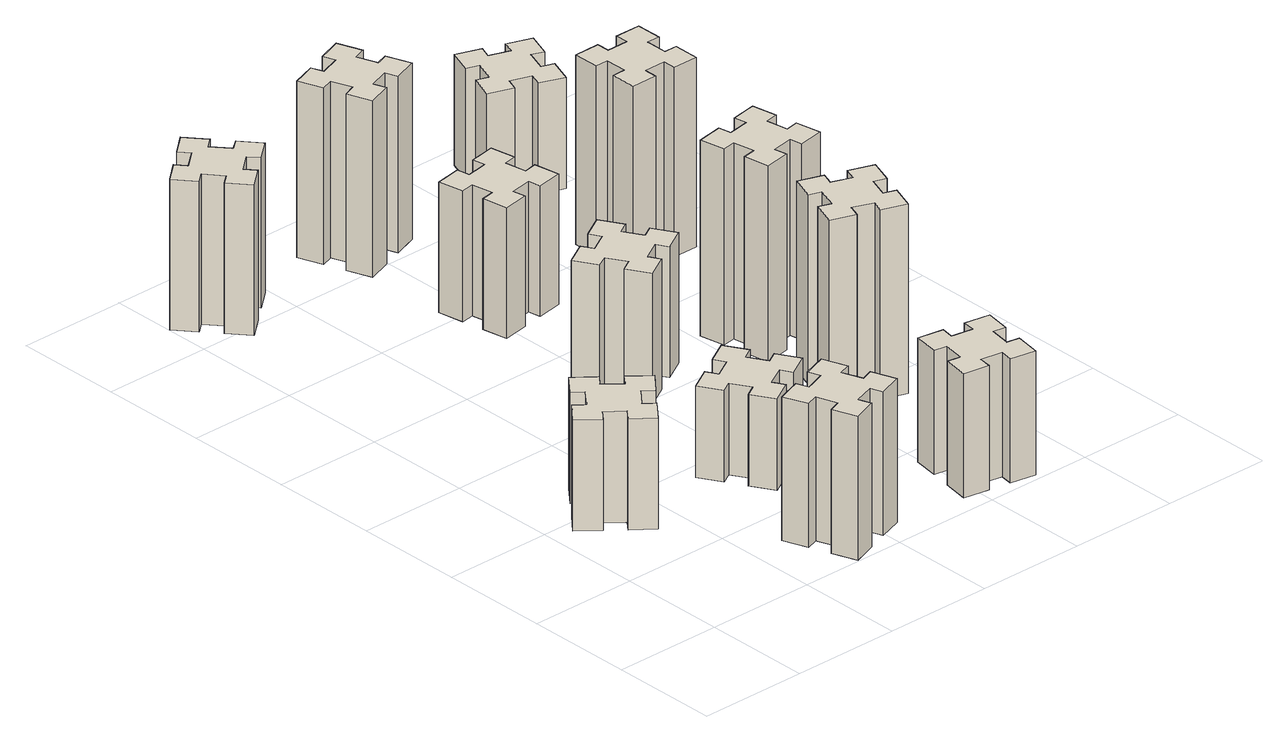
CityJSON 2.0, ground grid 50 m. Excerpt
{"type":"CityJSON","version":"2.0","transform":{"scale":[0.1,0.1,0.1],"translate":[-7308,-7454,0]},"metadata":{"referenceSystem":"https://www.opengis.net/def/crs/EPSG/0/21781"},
"CityObjects":{
"building1":{"type":"Building","attributes":{"class":"1000","function":"1000","usage":"1000","yearOfConstruction":2016,"roofType":"1000","measuredHeight":51,"storeysAboveGround":30,"storeysBelowGround":0},"geometry":[{"type":"Solid","lod":"1","boundaries":[[[[0,1,2,3,4,5,6,7,8,9,10,11,12,13,14,15,16,17,18,19]],[[17,16,20,21]],[[16,15,22,20]],[[15,14,23,22]],[[14,13,24,23]],[[13,12,25,24]],[[12,11,26,25]],[[11,10,27,26]],[[10,9,28,27]],[[9,8,29,28]],[[8,7,30,29]],[[7,6,31,30]],[[6,5,32,31]],[[5,4,33,32]],[[4,3,34,33]],[[3,2,35,34]],[[2,1,36,35]],[[1,0,37,36]],[[0,19,38,37]],[[19,18,39,38]],[[18,17,21,39]],[[24,25,26,27,28,29,30,31,32,33,34,35,36,37,38,39,21,20,22,23]]]]}]},
"building2":{"type":"Building","attributes":{"class":"1000","function":"1000","usage":"1000","yearOfConstruction":2016,"roofType":"1000","measuredHeight":66,"storeysAboveGround":30,"storeysBelowGround":0},"geometry":[{"type":"Solid","lod":"1","boundaries":[[[[40,41,42,43,44,45,46,47,48,49,50,51,52,53,54,55,56,57,58,59]],[[57,56,60,61]],[[56,55,62,60]],[[55,54,63,62]],[[54,53,64,63]],[[53,52,65,64]],[[52,51,66,65]],[[51,50,67,66]],[[50,49,68,67]],[[49,48,69,68]],[[48,47,70,69]],[[47,46,71,70]],[[46,45,72,71]],[[45,44,73,72]],[[44,43,74,73]],[[43,42,75,74]],[[42,41,76,75]],[[41,40,77,76]],[[40,59,78,77]],[[59,58,79,78]],[[58,57,61,79]],[[64,65,66,67,68,69,70,71,72,73,74,75,76,77,78,79,61,60,62,63]]]]}]},
"building3":{"type":"Building","attributes":{"class":"1000","function":"1000","usage":"1000","yearOfConstruction":2016,"roofType":"1000","measuredHeight":69,"storeysAboveGround":30,"storeysBelowGround":0},"geometry":[{"type":"Solid","lod":"1","boundaries":[[[[80,81,82,83,84,85,86,87,88,89,90,91,92,93,94,95,96,97,98,99]],[[97,96,100,101]],[[96,95,102,100]],[[95,94,103,102]],[[94,93,104,103]],[[93,92,105,104]],[[92,91,106,105]],[[91,90,107,106]],[[90,89,108,107]],[[89,88,109,108]],[[88,87,110,109]],[[87,86,111,110]],[[86,85,112,111]],[[85,84,113,112]],[[84,83,114,113]],[[83,82,115,114]],[[82,81,116,115]],[[81,80,117,116]],[[80,99,118,117]],[[99,98,119,118]],[[98,97,101,119]],[[104,105,106,107,108,109,110,111,112,113,114,115,116,117,118,119,101,100,102,103]]]]}]},
"building4":{"type":"Building","attributes":{"class":"1000","function":"1000","usage":"1000","yearOfConstruction":2016,"roofType":"1000","measuredHeight":42,"storeysAboveGround":30,"storeysBelowGround":0},"geometry":[{"type":"Solid","lod":"1","boundaries":[[[[120,121,122,123,124,125,126,127,128,129,130,131,132,133,134,135,136,137,138,139]],[[137,136,140,141]],[[136,135,142,140]],[[135,134,143,142]],[[134,133,144,143]],[[133,132,145,144]],[[132,131,146,145]],[[131,130,147,146]],[[130,129,148,147]],[[129,128,149,148]],[[128,127,150,149]],[[127,126,151,150]],[[126,125,152,151]],[[125,124,153,152]],[[124,123,154,153]],[[123,122,155,154]],[[122,121,156,155]],[[121,120,157,156]],[[120,139,158,157]],[[139,138,159,158]],[[138,137,141,159]],[[144,145,146,147,148,149,150,151,152,153,154,155,156,157,158,159,141,140,142,143]]]]}]},
"building5":{"type":"Building","attributes":{"class":"1000","function":"1000","usage":"1000","yearOfConstruction":2016,"roofType":"1000","measuredHeight":60,"storeysAboveGround":30,"storeysBelowGround":0},"geometry":[{"type":"Solid","lod":"1","boundaries":[[[[160,161,162,163,164,165,166,167,168,169,170,171,172,173,174,175,176,177,178,179]],[[177,176,180,181]],[[176,175,182,180]],[[175,174,183,182]],[[174,173,184,183]],[[173,172,185,184]],[[172,171,186,185]],[[171,170,187,186]],[[170,169,188,187]],[[169,168,189,188]],[[168,167,190,189]],[[167,166,191,190]],[[166,165,192,191]],[[165,164,193,192]],[[164,163,194,193]],[[163,162,195,194]],[[162,161,196,195]],[[161,160,197,196]],[[160,179,198,197]],[[179,178,199,198]],[[178,177,181,199]],[[184,185,186,187,188,189,190,191,192,193,194,195,196,197,198,199,181,180,182,183]]]]}]},
"building6":{"type":"Building","attributes":{"class":"1000","function":"1000","usage":"1000","yearOfConstruction":2016,"roofType":"1000","measuredHeight":57,"storeysAboveGround":30,"storeysBelowGround":0},"geometry":[{"type":"Solid","lod":"1","boundaries":[[[[200,201,202,203,204,205,206,207,208,209,210,211,212,213,214,215,216,217,218,219]],[[217,216,220,221]],[[216,215,222,220]],[[215,214,223,222]],[[214,213,224,223]],[[213,212,225,224]],[[212,211,226,225]],[[211,210,227,226]],[[210,209,228,227]],[[209,208,229,228]],[[208,207,230,229]],[[207,206,231,230]],[[206,205,232,231]],[[205,204,233,232]],[[204,203,234,233]],[[203,202,235,234]],[[202,201,236,235]],[[201,200,237,236]],[[200,219,238,237]],[[219,218,239,238]],[[218,217,221,239]],[[224,225,226,227,228,229,230,231,232,233,234,235,236,237,238,239,221,220,222,223]]]]}]},
"building7":{"type":"Building","attributes":{"class":"1000","function":"1000","usage":"1000","yearOfConstruction":2016,"roofType":"1000","measuredHeight":60,"storeysAboveGround":30,"storeysBelowGround":0},"geometry":[{"type":"Solid","lod":"1","boundaries":[[[[240,241,242,243,244,245,246,247,248,249,250,251,252,253,254,255,256,257,258,259]],[[257,256,260,261]],[[256,255,262,260]],[[255,254,263,262]],[[254,253,264,263]],[[253,252,265,264]],[[252,251,266,265]],[[251,250,267,266]],[[250,249,268,267]],[[249,248,269,268]],[[248,247,270,269]],[[247,246,271,270]],[[246,245,272,271]],[[245,244,273,272]],[[244,243,274,273]],[[243,242,275,274]],[[242,241,276,275]],[[241,240,277,276]],[[240,259,278,277]],[[259,258,279,278]],[[258,257,261,279]],[[264,265,266,267,268,269,270,271,272,273,274,275,276,277,278,279,261,260,262,263]]]]}]},
"building8":{"type":"Building","attributes":{"class":"1000","function":"1000","usage":"1000","yearOfConstruction":2016,"roofType":"1000","measuredHeight":81,"storeysAboveGround":30,"storeysBelowGround":0},"geometry":[{"type":"Solid","lod":"1","boundaries":[[[[280,281,282,283,284,285,286,287,288,289,290,291,292,293,294,295,296,297,298,299]],[[297,296,300,301]],[[296,295,302,300]],[[295,294,303,302]],[[294,293,304,303]],[[293,292,305,304]],[[292,291,306,305]],[[291,290,307,306]],[[290,289,308,307]],[[289,288,309,308]],[[288,287,310,309]],[[287,286,311,310]],[[286,285,312,311]],[[285,284,313,312]],[[284,283,314,313]],[[283,282,315,314]],[[282,281,316,315]],[[281,280,317,316]],[[280,299,318,317]],[[299,298,319,318]],[[298,297,301,319]],[[304,305,306,307,308,309,310,311,312,313,314,315,316,317,318,319,301,300,302,303]]]]}]},
"building9":{"type":"Building","attributes":{"class":"1000","function":"1000","usage":"1000","yearOfConstruction":2016,"roofType":"1000","measuredHeight":87,"storeysAboveGround":30,"storeysBelowGround":0},"geometry":[{"type":"Solid","lod":"1","boundaries":[[[[320,321,322,323,324,325,326,327,328,329,330,331,332,333,334,335,336,337,338,339]],[[337,336,340,341]],[[336,335,342,340]],[[335,334,343,342]],[[334,333,344,343]],[[333,332,345,344]],[[332,331,346,345]],[[331,330,347,346]],[[330,329,348,347]],[[329,328,349,348]],[[328,327,350,349]],[[327,326,351,350]],[[326,325,352,351]],[[325,324,353,352]],[[324,323,354,353]],[[323,322,355,354]],[[322,321,356,355]],[[321,320,357,356]],[[320,339,358,357]],[[339,338,359,358]],[[338,337,341,359]],[[344,345,346,347,348,349,350,351,352,353,354,355,356,357,358,359,341,340,342,343]]]]}]},
"building10":{"type":"Building","attributes":{"class":"1000","function":"1000","usage":"1000","yearOfConstruction":2016,"roofType":"1000","measuredHeight":90,"storeysAboveGround":30,"storeysBelowGround":0},"geometry":[{"type":"Solid","lod":"1","boundaries":[[[[360,361,362,363,364,365,366,367,368,369,370,371,372,373,374,375,376,377,378,379]],[[377,376,380,381]],[[376,375,382,380]],[[375,374,383,382]],[[374,373,384,383]],[[373,372,385,384]],[[372,371,386,385]],[[371,370,387,386]],[[370,369,388,387]],[[369,368,389,388]],[[368,367,390,389]],[[367,366,391,390]],[[366,365,392,391]],[[365,364,393,392]],[[364,363,394,393]],[[363,362,395,394]],[[362,361,396,395]],[[361,360,397,396]],[[360,379,398,397]],[[379,378,399,398]],[[378,377,381,399]],[[384,385,386,387,388,389,390,391,392,393,394,395,396,397,398,399,381,380,382,383]]]]}]},
"building11":{"type":"Building","attributes":{"class":"1000","function":"1000","usage":"1000","yearOfConstruction":2016,"roofType":"1000","measuredHeight":87,"storeysAboveGround":30,"storeysBelowGround":0},"geometry":[{"type":"Solid","lod":"1","boundaries":[[[[400,401,402,403,404,405,406,407,408,409,410,411,412,413,414,415,416,417,418,419]],[[417,416,420,421]],[[416,415,422,420]],[[415,414,423,422]],[[414,413,424,423]],[[413,412,425,424]],[[412,411,426,425]],[[411,410,427,426]],[[410,409,428,427]],[[409,408,429,428]],[[408,407,430,429]],[[407,406,431,430]],[[406,405,432,431]],[[405,404,433,432]],[[404,403,434,433]],[[403,402,435,434]],[[402,401,436,435]],[[401,400,437,436]],[[400,419,438,437]],[[419,418,439,438]],[[418,417,421,439]],[[424,425,426,427,428,429,430,431,432,433,434,435,436,437,438,439,421,420,422,423]]]]}]},
"building12":{"type":"Building","attributes":{"class":"1000","function":"1000","usage":"1000","yearOfConstruction":2016,"roofType":"1000","measuredHeight":51,"storeysAboveGround":30,"storeysBelowGround":0},"geometry":[{"type":"Solid","lod":"1","boundaries":[[[[440,441,442,443,444,445,446,447,448,449,450,451,452,453,454,455,456,457,458,459]],[[457,456,460,461]],[[456,455,462,460]],[[455,454,463,462]],[[454,453,464,463]],[[453,452,465,464]],[[452,451,466,465]],[[451,450,467,466]],[[450,449,468,467]],[[449,448,469,468]],[[448,447,470,469]],[[447,446,471,470]],[[446,445,472,471]],[[445,444,473,472]],[[444,443,474,473]],[[443,442,475,474]],[[442,441,476,475]],[[441,440,477,476]],[[440,459,478,477]],[[459,458,479,478]],[[458,457,461,479]],[[464,465,466,467,468,469,470,471,472,473,474,475,476,477,478,479,461,460,462,463]]]]}]}
},
"vertices":[
[293,1074,0],[229,998,0],[183,1036,0],[106,944,0],[198,867,0],[236,913,0],[313,849,0],[274,803,0],[366,726,0],[443,818,0],[397,856,0],[462,933,0],[508,894,0],[585,986,0],[493,1063,0],[454,1017,0],[378,1082,0],[416,1128,0],[324,1205,0],[247,1113,0],[378,1082,510],[416,1128,510],[454,1017,510],[493,1063,510],[585,986,510],[508,894,510],[462,933,510],[397,856,510],[443,818,510],[366,726,510],[274,803,510],[313,849,510],[236,913,510],[198,867,510],[106,944,510],[183,1036,510],[229,998,510],[293,1074,510],[247,1113,510],[324,1205,510],
[765,235,0],[799,141,0],[743,120,0],[784,7,0],[897,49,0],[876,105,0],[970,139,0],[990,83,0],[1103,124,0],[1062,237,0],[1006,216,0],[972,310,0],[1028,330,0],[987,443,0],[874,402,0],[895,346,0],[801,312,0],[780,368,0],[667,327,0],[709,214,0],[801,312,660],[780,368,660],[895,346,660],[874,402,660],[987,443,660],[1028,330,660],[972,310,660],[1006,216,660],[1062,237,660],[1103,124,660],[990,83,660],[970,139,660],[876,105,660],[897,49,660],[784,7,660],[743,120,660],[799,141,660],[765,235,660],[709,214,660],[667,327,660],
[278,3069,0],[354,3133,0],[393,3087,0],[485,3164,0],[408,3256,0],[362,3218,0],[297,3294,0],[343,3333,0],[266,3425,0],[174,3348,0],[213,3302,0],[136,3237,0],[98,3283,0],[6,3206,0],[83,3114,0],[129,3153,0],[193,3076,0],[147,3038,0],[224,2946,0],[316,3023,0],[193,3076,690],[147,3038,690],[129,3153,690],[83,3114,690],[6,3206,690],[98,3283,690],[136,3237,690],[213,3302,690],[174,3348,690],[266,3425,690],[343,3333,690],[297,3294,690],[362,3218,690],[408,3256,690],[485,3164,690],[393,3087,690],[354,3133,690],[278,3069,690],[316,3023,690],[224,2946,690],
[997,745,0],[1084,795,0],[1114,743,0],[1218,803,0],[1158,907,0],[1106,877,0],[1056,964,0],[1108,994,0],[1048,1098,0],[944,1038,0],[974,986,0],[887,936,0],[857,988,0],[753,928,0],[813,824,0],[865,854,0],[915,767,0],[863,737,0],[923,633,0],[1027,693,0],[915,767,420],[863,737,420],[865,854,420],[813,824,420],[753,928,420],[857,988,420],[887,936,420],[974,986,420],[944,1038,420],[1048,1098,420],[1108,994,420],[1056,964,420],[1106,877,420],[1158,907,420],[1218,803,420],[1114,743,420],[1084,795,420],[997,745,420],[1027,693,420],[923,633,420],
[1206,1717,0],[1156,1804,0],[1208,1834,0],[1148,1938,0],[1044,1878,0],[1074,1826,0],[987,1776,0],[957,1828,0],[853,1768,0],[913,1664,0],[965,1694,0],[1015,1607,0],[963,1577,0],[1023,1473,0],[1127,1533,0],[1097,1585,0],[1184,1635,0],[1214,1583,0],[1318,1643,0],[1258,1747,0],[1184,1635,600],[1214,1583,600],[1097,1585,600],[1127,1533,600],[1023,1473,600],[963,1577,600],[1015,1607,600],[965,1694,600],[913,1664,600],[853,1768,600],[957,1828,600],[987,1776,600],[1074,1826,600],[1044,1878,600],[1148,1938,600],[1208,1834,600],[1156,1804,600],[1206,1717,600],[1258,1747,600],[1318,1643,600],
[1725,157,0],[1742,255,0],[1801,245,0],[1822,363,0],[1704,384,0],[1694,325,0],[1595,342,0],[1606,401,0],[1487,422,0],[1467,304,0],[1526,294,0],[1508,195,0],[1449,206,0],[1428,87,0],[1547,67,0],[1557,126,0],[1655,108,0],[1645,49,0],[1763,28,0],[1784,147,0],[1655,108,570],[1645,49,570],[1557,126,570],[1547,67,570],[1428,87,570],[1449,206,570],[1508,195,570],[1526,294,570],[1467,304,570],[1487,422,570],[1606,401,570],[1595,342,570],[1694,325,570],[1704,384,570],[1822,363,570],[1801,245,570],[1742,255,570],[1725,157,570],[1784,147,570],[1763,28,570],
[1055,2328,0],[1154,2346,0],[1164,2287,0],[1282,2307,0],[1261,2426,0],[1202,2415,0],[1185,2514,0],[1244,2524,0],[1223,2642,0],[1105,2621,0],[1115,2562,0],[1017,2545,0],[1007,2604,0],[888,2583,0],[909,2465,0],[968,2475,0],[986,2377,0],[927,2367,0],[947,2248,0],[1066,2269,0],[986,2377,600],[927,2367,600],[968,2475,600],[909,2465,600],[888,2583,600],[1007,2604,600],[1017,2545,600],[1115,2562,600],[1105,2621,600],[1223,2642,600],[1244,2524,600],[1185,2514,600],[1202,2415,600],[1261,2426,600],[1282,2307,600],[1164,2287,600],[1154,2346,600],[1055,2328,600],[1066,2269,600],[947,2248,600],
[995,3306,0],[901,3272,0],[880,3328,0],[767,3287,0],[809,3174,0],[865,3195,0],[899,3101,0],[843,3080,0],[884,2967,0],[997,3009,0],[976,3065,0],[1070,3099,0],[1090,3043,0],[1203,3084,0],[1162,3197,0],[1106,3176,0],[1072,3270,0],[1128,3290,0],[1087,3403,0],[974,3362,0],[1072,3270,810],[1128,3290,810],[1106,3176,810],[1162,3197,810],[1203,3084,810],[1090,3043,810],[1070,3099,810],[976,3065,810],[997,3009,810],[884,2967,810],[843,3080,810],[899,3101,810],[865,3195,810],[809,3174,810],[767,3287,810],[880,3328,810],[901,3272,810],[995,3306,810],[974,3362,810],[1087,3403,810],
[1641,979,0],[1735,945,0],[1714,889,0],[1827,847,0],[1868,960,0],[1812,981,0],[1846,1075,0],[1902,1054,0],[1943,1167,0],[1830,1208,0],[1810,1152,0],[1716,1186,0],[1737,1242,0],[1624,1283,0],[1583,1170,0],[1639,1150,0],[1605,1056,0],[1549,1077,0],[1507,964,0],[1620,923,0],[1605,1056,870],[1549,1077,870],[1639,1150,870],[1583,1170,870],[1624,1283,870],[1737,1242,870],[1716,1186,870],[1810,1152,870],[1830,1208,870],[1943,1167,870],[1902,1054,870],[1846,1075,870],[1812,981,870],[1868,960,870],[1827,847,870],[1714,889,870],[1735,945,870],[1641,979,870],[1620,923,870],[1507,964,870],
[1755,1722,0],[1657,1705,0],[1647,1764,0],[1528,1743,0],[1549,1625,0],[1608,1635,0],[1626,1537,0],[1567,1527,0],[1587,1408,0],[1706,1429,0],[1695,1488,0],[1794,1506,0],[1804,1447,0],[1922,1467,0],[1901,1586,0],[1842,1575,0],[1825,1674,0],[1884,1684,0],[1863,1802,0],[1745,1781,0],[1825,1674,900],[1884,1684,900],[1842,1575,900],[1901,1586,900],[1922,1467,900],[1804,1447,900],[1794,1506,900],[1695,1488,900],[1706,1429,900],[1587,1408,900],[1567,1527,900],[1626,1537,900],[1608,1635,900],[1549,1625,900],[1528,1743,900],[1647,1764,900],[1657,1705,900],[1755,1722,900],[1745,1781,900],[1863,1802,900],
[1875,2555,0],[1775,2555,0],[1775,2615,0],[1655,2615,0],[1655,2495,0],[1715,2495,0],[1715,2395,0],[1655,2395,0],[1655,2275,0],[1775,2275,0],[1775,2335,0],[1875,2335,0],[1875,2275,0],[1995,2275,0],[1995,2395,0],[1935,2395,0],[1935,2495,0],[1995,2495,0],[1995,2615,0],[1875,2615,0],[1935,2495,870],[1995,2495,870],[1935,2395,870],[1995,2395,870],[1995,2275,870],[1875,2275,870],[1875,2335,870],[1775,2335,870],[1775,2275,870],[1655,2275,870],[1655,2395,870],[1715,2395,870],[1715,2495,870],[1655,2495,870],[1655,2615,870],[1775,2615,870],[1775,2555,870],[1875,2555,870],[1875,2615,870],[1995,2615,870],
[1739,3270,0],[1705,3176,0],[1649,3197,0],[1607,3084,0],[1720,3043,0],[1741,3099,0],[1835,3065,0],[1814,3009,0],[1927,2967,0],[1968,3080,0],[1912,3101,0],[1946,3195,0],[2002,3174,0],[2043,3287,0],[1930,3328,0],[1910,3272,0],[1816,3306,0],[1837,3362,0],[1724,3403,0],[1683,3290,0],[1816,3306,510],[1837,3362,510],[1910,3272,510],[1930,3328,510],[2043,3287,510],[2002,3174,510],[1946,3195,510],[1912,3101,510],[1968,3080,510],[1927,2967,510],[1814,3009,510],[1835,3065,510],[1741,3099,510],[1720,3043,510],[1607,3084,510],[1649,3197,510],[1705,3176,510],[1739,3270,510],[1683,3290,510],[1724,3403,510]
]}
